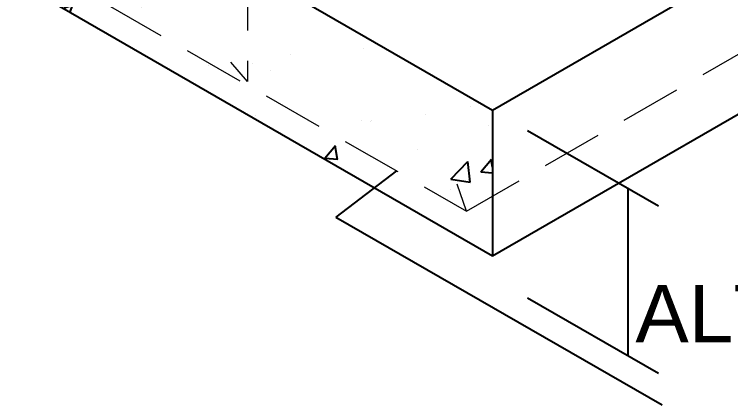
# Model space of a CAD drawing. Header units: feet. Extents: x 317 to 512, y -141 to 162.
# Drawn here: x 394.69 to 397.638, y -72.986 to -71.378 of the extents above; entities that cross this region are included whole.
import ezdxf

# ---------------------------------------------------------------- set-up
doc = ezdxf.new("R2010")
doc.units = ezdxf.units.FT
doc.header["$MEASUREMENT"] = 0
doc.linetypes.add('DASHED2', pattern=[0.375, 0.25, -0.125])
for name, color, linetype in [('_35', 53, 'Continuous'), ('ACERO', 4, 'Continuous'), ('PISO', 8, 'Continuous')]:
    doc.layers.add(name, color=color, linetype=linetype)
doc.layers.add('INTERMITENTE', color=22, linetype='DASHED2', lineweight=20)
doc.styles.get("Standard").update_dxf_attribs({"font": 'arial.ttf'})

# ---------------------------------------------------------------- blocks, each defined once
blk = doc.blocks.new('*X48')
at = {"color": 0}
for p, q in [((177.7086, -42.6484), (177.7086, -42.6484)), ((177.8552, -42.936), (177.8552, -42.936)), ((177.869, -43.1725), (177.869, -43.1725)), ((178.5567, -43.2497), (178.5567, -43.2497)), ((177.941, -43.3308), (177.941, -43.3308)), ((178.6565, -43.3731), (178.6565, -43.3731)), ((178.5895, -43.4556), (178.5895, -43.4556)), ((177.8354, -43.4772), (177.8354, -43.4772)), ((178.6148, -43.7144), (178.6932, -43.621)), ((178.709, -43.7255), (178.6902, -43.6236)), ((178.6133, -43.7142), (178.7104, -43.7227)), ((179.5627, -43.7022), (179.5627, -43.7022)), ((179.1557, -43.7557), (179.1557, -43.7557)), ((179.4811, -43.7924), (179.4811, -43.7924)), ((178.0706, -43.8171), (178.0706, -43.8171)), ((178.979, -43.8126), (178.979, -43.8126)), ((178.052, -43.9193), (178.1221, -43.8924)), ((178.102, -43.9482), (178.121, -43.8916)), ((178.1291, -43.8909), (178.1291, -43.8909)), ((178.9384, -43.8538), (178.9384, -43.8538)), ((179.8062, -43.8904), (179.8062, -43.8904)), ((178.6368, -43.9143), (178.6368, -43.9143)), ((180.296, -44.2191), (180.296, -44.2191)), ((179.7507, -44.2623), (179.7507, -44.2623)), ((179.135, -44.3433), (179.135, -44.3433)), ((179.4613, -44.3335), (179.4613, -44.3335)), ((179.5999, -44.3815), (179.5999, -44.3815)), ((181.0973, -44.6562), (181.0973, -44.6562)), ((179.4896, -44.7211), (179.4896, -44.7211)), ((180.3574, -44.7578), (180.3574, -44.7578)), ((180.7566, -44.7147), (180.7566, -44.7147)), ((180.2762, -44.7602), (180.2762, -44.7602)), ((180.3497, -44.7683), (180.3497, -44.7683)), ((181.2252, -44.7945), (181.2252, -44.7945)), ((179.8324, -44.9395), (179.8324, -44.9395)), ((180.0064, -45.0392), (180.0847, -44.9458)), ((180.1006, -45.0502), (180.0818, -44.9483)), ((180.7001, -44.9761), (180.7001, -44.9761)), ((180.0048, -45.039), (180.102, -45.0475)), ((180.9482, -45.1966), (181.0748, -45.0646)), ((181.0928, -45.2187), (181.0748, -45.0643)), ((181.1724, -45.1412), (181.2507, -45.0478)), ((181.2582, -45.1073), (181.2477, -45.0504)), ((181.1708, -45.141), (181.2582, -45.1487)), ((180.4808, -45.1887), (180.4808, -45.1887)), ((180.9481, -45.197), (181.0927, -45.2194)), ((181.0775, -45.1973), (181.0775, -45.1973)), ((180.9447, -45.2748), (180.9447, -45.2748)), ((180.8703, -45.5456), (180.8703, -45.5456))]:
    blk.add_line(p, q, dxfattribs=at)

msp = doc.modelspace()

# ---------------------------------------------------------------- linework, layer by layer
at = {"layer": '_35'}
for p, q in [((396.65794, -71.7727), (399.20775, -70.30056)), ((396.65794, -72.37271), (399.20775, -70.90058)), ((394.69005, -71.23655), (396.65794, -72.37271)), ((395.89369, -71.33146), (396.65794, -71.7727)), ((396.65794, -71.7727), (396.65794, -72.37271)), ((396.80228, -71.85603), (397.3408, -72.16695)), ((397.21612, -72.78401), (397.21612, -72.09496)), ((396.80228, -72.54508), (397.3408, -72.85599))]:
    msp.add_line(p, q, dxfattribs=at)
at = {"layer": 'INTERMITENTE'}
for p, q in [((396.55117, -72.1884), (399.20775, -70.65463)), ((394.75172, -71.15339), (396.55117, -72.1884)), ((395.65011, -71.19517), (395.65011, -71.65525)), ((395.65011, -71.65525), (395.58076, -71.57455)), ((396.55117, -72.1884), (396.51304, -72.07804))]:
    msp.add_line(p, q, dxfattribs=at)
at = {"layer": 'PISO'}
for p, q in [((396.26321, -72.02277), (396.01301, -72.21376)), ((396.01301, -72.21376), (397.35707, -72.98557))]:
    msp.add_line(p, q, dxfattribs=at)

# ---------------------------------------------------------------- block references
at = {"layer": '_35', "linetype": 'Continuous', "xscale": 0.5507088640848888, "yscale": 0.5507088640848888, "zscale": 0.5507088640848888}
msp.add_blockref('*X48', (296.83741, -47.16656), dxfattribs=at)

# ---------------------------------------------------------------- texts
at = {"layer": 'ACERO', "insert": (397.24606, -72.49297), "char_height": 0.2361801, "attachment_point": 1}
msp.add_mtext('{\\fArial|b0|i0|c0|p32;ALTO DE ZAPATA}', dxfattribs=at)

doc.saveas('drawing.dxf')
